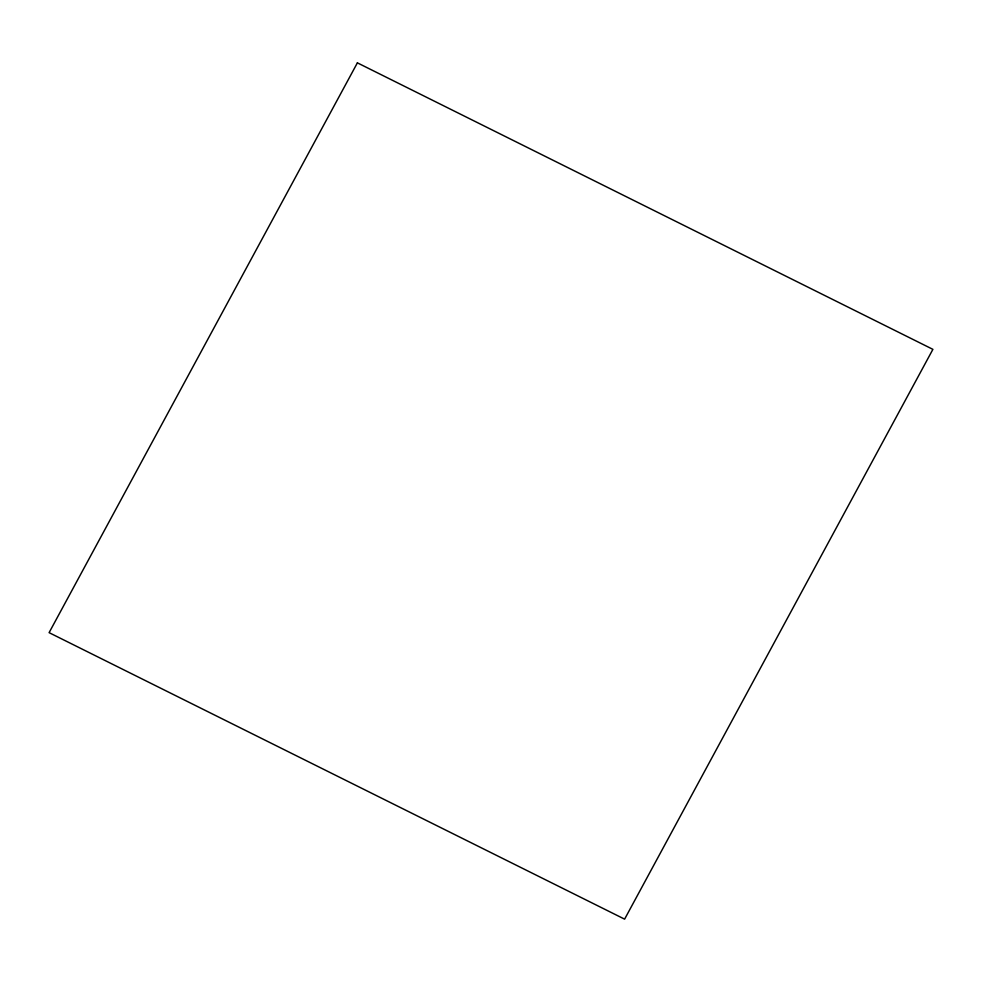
<?xml version="1.0" encoding="UTF-8"?>
<svg xmlns="http://www.w3.org/2000/svg" width="982" height="982" viewBox="0 0 982 982"><rect width="100%" height="100%" fill="white"/><g stroke="black" fill="none" stroke-linecap="round" stroke-linejoin="round"><path stroke-width="1.47" d="M357.387 62.848L49.1 632.654L624.613 919.152L932.9 349.347L357.387 62.848"/></g></svg>
